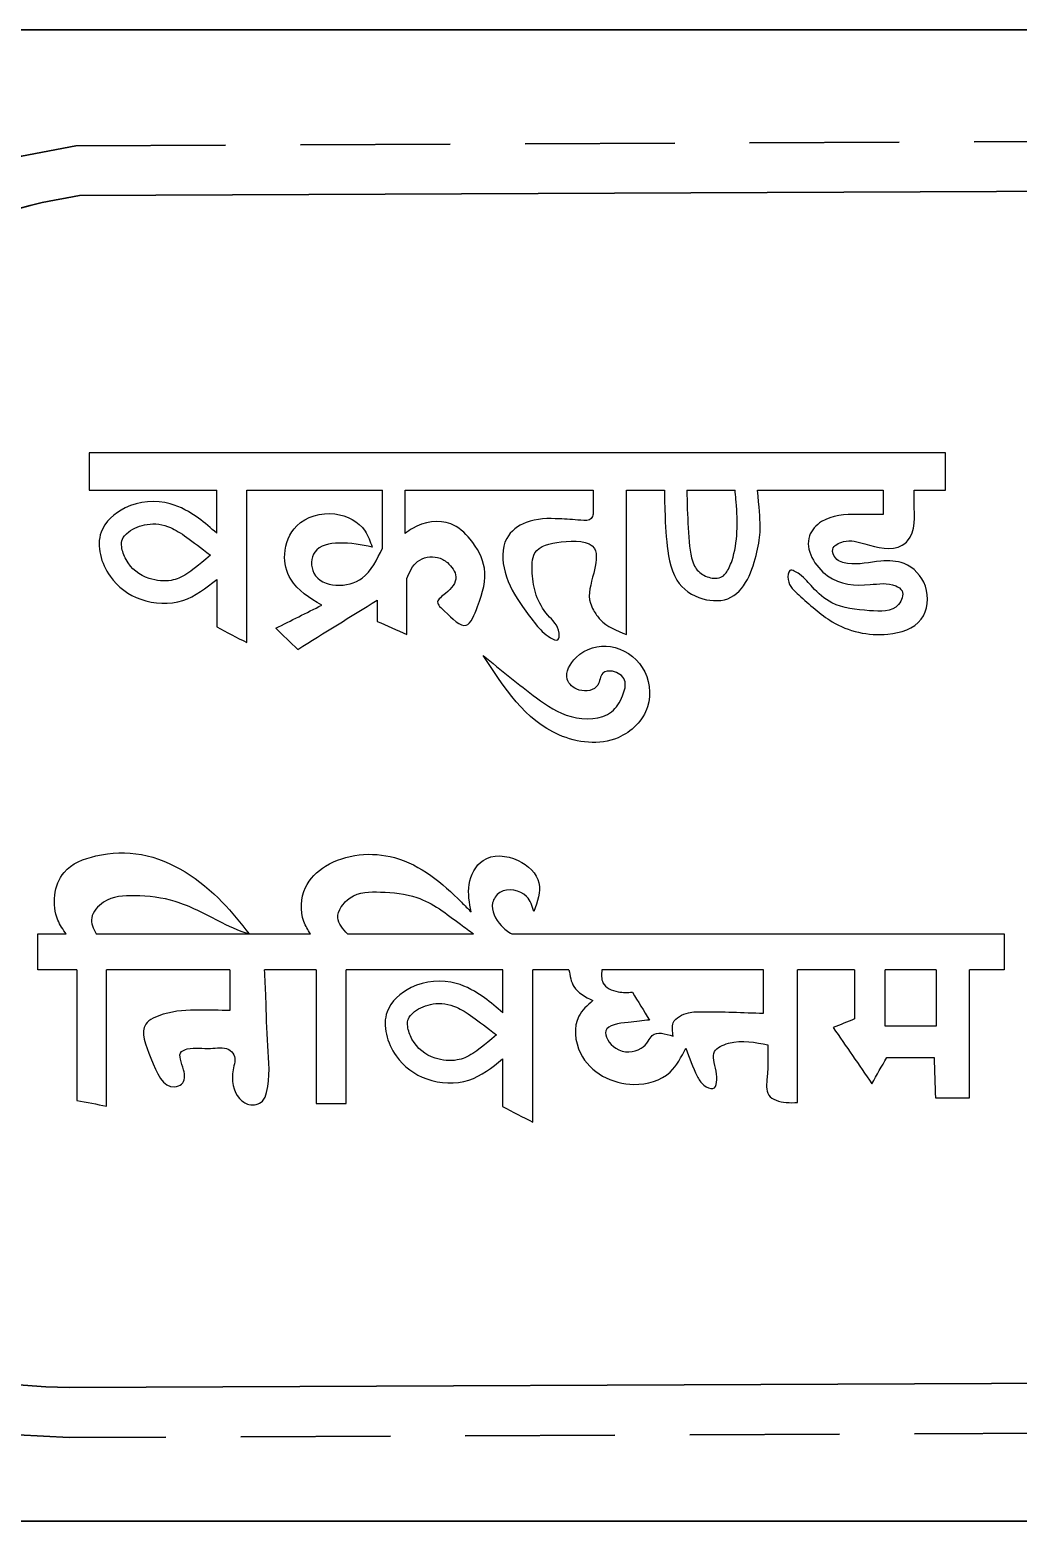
# Model space of a CAD drawing. Header units: millimetres. Extents: x 56222 to 3066687, y -650199 to -121287.
# Drawn here: x 137965.63 to 137975.53, y -183356.59 to -183341.65 of the extents above; entities that cross this region are included whole.
import ezdxf

# ---------------------------------------------------------------- set-up
doc = ezdxf.new("R2010")
doc.units = ezdxf.units.MM
doc.header["$MEASUREMENT"] = 0
doc.linetypes.add('00 . GROUND FLOOR$0$DASHED', pattern=[0.75, 0.5, -0.25])
doc.layers.add('Dimensions', color=154, linetype='Continuous', lineweight=0)
doc.layers.add('FURNITURE', color=32, linetype='Continuous', lineweight=9)

# ---------------------------------------------------------------- blocks, each defined once
blk = doc.blocks.new('ss sdfsd f')
at = {"layer": 'FURNITURE', "lineweight": -3, "elevation": 9.052904171116827e-08}
for points in [[(39237.86370153067, -28072.97205521094), (39237.51125886268, -28072.97205521094), (39237.51125886268, -28072.65074067674), (39237.76732602855, -28072.65074067674)], [(39238.03810136059, -28072.65074067674), (39239.9629436861, -28072.65074067674)], [(39240.29517189095, -28072.65074067674), (39241.43041698271, -28072.65074067674)], [(39241.7731026638, -28072.65074067674), (39246.19906664082, -28072.65074067674), (39246.19906664082, -28072.97205521094), (39245.8889990926, -28072.97205521094)], [(39239.23776603923, -28072.97205521094), (39238.13095282191, -28072.97205521094)], [(39240.01590609851, -28072.97205521094), (39239.55001332416, -28072.97205521094)], [(39241.69240907676, -28072.97205521094), (39240.28300169425, -28072.97205521094)], [(39242.28721770846, -28072.97205521094), (39241.96173630773, -28072.97205521094)], [(39244.03560009992, -28072.97205521094), (39242.5822346936, -28072.97205521094)], [(39244.85281972465, -28072.97205521094), (39244.34195690587, -28072.97205521094)], [(39245.58897390284, -28072.97205521094), (39245.12821907934, -28072.97205521094)]]:
    blk.add_lwpolyline(points, dxfattribs=at)
at = {"layer": 'FURNITURE', "lineweight": -3}
for points, knots in [([(39237.97408962591, -28068.32691499199, 9.052904171116827e-08), (39237.97408962591, -28068.36179670151, 9.052904171116827e-08), (39237.97408962595, -28068.42865542697, 9.052904171116827e-08), (39237.97408962591, -28068.49551415245, 9.052904171116827e-08), (39237.97408962591, -28068.66120861934, 9.052904171116827e-08)], [0, 0, 0, 0, 0.06177468129965291, 0.3552156574145329, 0.3552156574145329, 0.3552156574145329, 0.3552156574145329]), ([(39240.5169860513, -28069.17288318639, 9.052904171116827e-08), (39240.42192628522, -28069.1531294566, 9.052904171116827e-08), (39240.25357062132, -28069.1181445999, 9.052904171116827e-08), (39239.97147693374, -28069.16941296466, 9.052904171116827e-08), (39239.95984146588, -28069.44720255832, 9.052904171116827e-08), (39240.20078190692, -28069.54515195841, 9.052904171116827e-08), (39240.47690713454, -28069.46641152706, 9.052904171116827e-08), (39240.56160439238, -28069.28519460941, 9.052904171116827e-08), (39240.60988435429, -28069.18189556403, 9.052904171116827e-08), (39240.60988435432, -28069.00833324913, 9.052904171116827e-08), (39240.60988435434, -28068.83477093425, 9.052904171116827e-08), (39240.60988435436, -28068.66120861934, 9.052904171116827e-08)], [0, 0, 0, 0, 0.1490566182649956, 0.2639868260330635, 0.358158776374475, 0.4704290781024332, 0.5921759831794219, 0.7535810461195442, 0.7535810461195442, 0.7535810461195442, 1.012313999435692, 1.012313999435692, 1.012313999435692, 1.012313999435692]), ([(39243.14476246246, -28068.66120861934, 9.052904171116827e-08), (39243.1515773489, -28068.93631428646, 9.052904171116827e-08), (39243.15414172698, -28069.040461113, 9.052904171116827e-08), (39243.2057118911, -28069.48043507945, 9.052904171116827e-08), (39243.46765648627, -28069.66287714397, 9.052904171116827e-08), (39243.85375035959, -28069.66161173008, 9.052904171116827e-08), (39244.02203615155, -28069.10274011846, 9.052904171116827e-08), (39244.01010457935, -28068.96964018709, 9.052904171116827e-08), (39243.98250794127, -28068.66120861934, 9.052904171116827e-08)], [0, 0, 0, 0, 0.4934717493044573, 0.8723009198215728, 1.177427284407104, 1.447150300336976, 1.973010903086987, 2.536615372032983, 2.536615372032983, 2.536615372032983, 2.536615372032983]), ([(39243.34606916279, -28068.66120861934, 9.052904171116827e-08), (39243.34891037318, -28068.77582671077, 9.052904171116827e-08), (39243.35178577861, -28068.88805151518, 9.052904171116827e-08), (39243.36531977655, -28069.11155531844, 9.052904171116827e-08), (39243.37466949437, -28069.22742905868, 9.052904171116827e-08), (39243.41277610607, -28069.34583744255, 9.052904171116827e-08), (39243.43083831702, -28069.37332610253, 9.052904171116827e-08), (39243.49343480052, -28069.42711365189, 9.052904171116827e-08), (39243.53344464373, -28069.44567897756, 9.052904171116827e-08), (39243.60622755076, -28069.45521461481, 9.052904171116827e-08), (39243.63669986274, -28069.45069818792, 9.052904171116827e-08), (39243.66862257595, -28069.43811595784, 9.052904171116827e-08), (39243.68070065088, -28069.42924688038, 9.052904171116827e-08), (39243.71761729608, -28069.37957633347, 9.052904171116827e-08), (39243.73733858749, -28069.34038325628, 9.052904171116827e-08), (39243.77866299438, -28069.21544944136, 9.052904171116827e-08), (39243.79295078067, -28069.12194215675, 9.052904171116827e-08), (39243.80174738523, -28068.94766607866, 9.052904171116827e-08), (39243.79723575003, -28068.86007201831, 9.052904171116827e-08), (39243.78737965469, -28068.7385815331, 9.052904171116827e-08), (39243.78474772361, -28068.70914035302, 9.052904171116827e-08), (39243.78206375374, -28068.67914318335, 9.052904171116827e-08), (39243.78153081447, -28068.67318683108, 9.052904171116827e-08), (39243.78099582342, -28068.66720855746, 9.052904171116827e-08), (39243.78045880465, -28068.66120861934, 9.052904171116827e-08)], [0.002509045814097262, 0.002509045814097262, 0.002509045814097262, 0.002509045814097262, 0.1756756986602659, 0.1756756986602659, 0.3467472300506088, 0.3467472300506088, 0.4630057402884124, 0.4630057402884124, 0.579264250526216, 0.579264250526216, 0.667410908211723, 0.667410908211723, 0.7564508591689832, 0.7564508591689832, 0.8454908101262435, 0.8454908101262435, 0.9927858966803426, 0.9927858966803426, 1.140080983234442, 1.140080983234442, 1.186221180343918, 1.186221180343918, 1.186221180343918, 1.195382953652062, 1.195382953652062, 1.195382953652062, 1.195382953652062]), ([(39239.0657484832, -28069.24602942039, 9.052904171116827e-08), (39238.88701483989, -28069.11205800677, 9.052904171116827e-08), (39238.79464645979, -28069.03732528172, 9.052904171116827e-08), (39238.63509352462, -28068.96761798755, 9.052904171116827e-08), (39238.56583535743, -28068.95842743152, 9.052904171116827e-08), (39238.43391904784, -28068.97768690102, 9.052904171116827e-08), (39238.37344769775, -28069.00295616801, 9.052904171116827e-08), (39238.29963044576, -28069.06019766343, 9.052904171116827e-08), (39238.28078317644, -28069.08512930816, 9.052904171116827e-08), (39238.2655439136, -28069.11929491449, 9.052904171116827e-08), (39238.26233324315, -28069.13983894348, 9.052904171116827e-08), (39238.27111369237, -28069.20658917062, 9.052904171116827e-08), (39238.2848282984, -28069.24777660885, 9.052904171116827e-08), (39238.35201547968, -28069.36993590832, 9.052904171116827e-08), (39238.42239148918, -28069.42559768611, 9.052904171116827e-08), (39238.57750239596, -28069.47691757703, 9.052904171116827e-08), (39238.65100654098, -28069.48277104118, 9.052904171116827e-08), (39238.7608662874, -28069.46369381844, 9.052904171116827e-08), (39238.80119206639, -28069.44596842688, 9.052904171116827e-08), (39238.8957620514, -28069.38500358785, 9.052904171116827e-08), (39238.94262851994, -28069.34791837659, 9.052904171116827e-08), (39239.0657484832, -28069.24602942039, 9.052904171116827e-08)], [0, 0, 0, 0, 0.2034914620642798, 0.2034914620642798, 0.3650700277774239, 0.3650700277774239, 0.5007521093162273, 0.5007521093162273, 0.5916403948474994, 0.5916403948474994, 0.6825286803787716, 0.6825286803787716, 0.7734169659100437, 0.7734169659100437, 0.9806297135864727, 0.9806297135864727, 1.12650635534335, 1.12650635534335, 1.244017899612648, 1.244017899612648, 1.34053017719974, 1.34053017719974, 1.34053017719974, 1.34053017719974]), ([(39237.76732602862, -28072.65074067674, 9.052904171116827e-08), (39237.73958409472, -28072.61093658817, 9.052904171116827e-08), (39237.62954713303, -28072.45305570688, 9.052904171116827e-08), (39237.67198843142, -28072.07140542532, 9.052904171116827e-08), (39238.06385094803, -28071.92107893878, 9.052904171116827e-08), (39238.59489528127, -28071.90243153878, 9.052904171116827e-08), (39239.08528378081, -28072.23644670051, 9.052904171116827e-08), (39239.33553299293, -28072.55323320346, 9.052904171116827e-08), (39239.41256016466, -28072.65074067674, 9.052904171116827e-08), (39239.31482457801, -28072.62300229261, 9.052904171116827e-08), (39239.09886515428, -28072.51929820981, 9.052904171116827e-08), (39238.7737202195, -28072.33941047406, 9.052904171116827e-08), (39238.41204109345, -28072.29803530641, 9.052904171116827e-08), (39238.12551849218, -28072.31333840068, 9.052904171116827e-08), (39237.96531865931, -28072.49909877413, 9.052904171116827e-08), (39238.00793885386, -28072.60191145972, 9.052904171116827e-08), (39238.03810136059, -28072.65074067674, 9.052904171116827e-08)], [0, 0, 0, 0, 0.0722856275738118, 0.2867172442055049, 0.4467349910059782, 0.6504430070247417, 1.069351329323614, 1.255628567528565, 1.255628567528565, 1.255628567528565, 1.406568181879893, 1.617115356332952, 1.800178784118035, 1.941380942079249, 2.029127293921059, 2.107952978116391, 2.107952978116391, 2.107952978116391, 2.107952978116391]), ([(39240.29517189095, -28072.65074067674, 9.052904171116827e-08), (39240.25422301871, -28072.60408566679, 9.052904171116827e-08), (39240.16214947824, -28072.49918187544, 9.052904171116827e-08), (39240.32834719005, -28072.27173531683, 9.052904171116827e-08), (39240.61205650481, -28072.26889588995, 9.052904171116827e-08), (39240.9720383508, -28072.30069533316, 9.052904171116827e-08), (39241.22653259049, -28072.50090293605, 9.052904171116827e-08), (39241.39064717062, -28072.62178276751, 9.052904171116827e-08), (39241.43041698271, -28072.65074067674, 9.052904171116827e-08)], [0, 0, 0, 0, 0.08375551248458236, 0.1883242724296143, 0.3266806328625275, 0.4906634006698455, 0.7190220544521517, 0.7921297469794256, 0.7921297469794256, 0.7921297469794256, 0.7921297469794256]), ([(39241.97209005715, -28072.44880841254, 9.052904171116827e-08), (39241.95719382988, -28072.39950088306, 9.052904171116827e-08), (39241.9180329102, -28072.26987556474, 9.052904171116827e-08), (39241.68396765018, -28072.22250761582, 9.052904171116827e-08), (39241.56350133767, -28072.40221648167, 9.052904171116827e-08), (39241.64858433598, -28072.56105529683, 9.052904171116827e-08), (39241.73894166174, -28072.63030108238, 9.052904171116827e-08), (39241.7731026638, -28072.65074067674, 9.052904171116827e-08)], [0, 0, 0, 0, 0.07427590873189246, 0.1952650724137092, 0.252025752600636, 0.3603544572177994, 0.4196470974431714, 0.4196470974431714, 0.4196470974431714, 0.4196470974431714]), ([(39241.63651439948, -28073.55687601199, 9.052904171116827e-08), (39241.45778075617, -28073.42290459837, 9.052904171116827e-08), (39241.36541237607, -28073.34817187332, 9.052904171116827e-08), (39241.2058594409, -28073.27846457918, 9.052904171116827e-08), (39241.13660127372, -28073.26927402313, 9.052904171116827e-08), (39241.00468496412, -28073.28853349262, 9.052904171116827e-08), (39240.94421361404, -28073.31380275961, 9.052904171116827e-08), (39240.87039636204, -28073.37104425506, 9.052904171116827e-08), (39240.85154909272, -28073.39597589976, 9.052904171116827e-08), (39240.83630982988, -28073.43014150609, 9.052904171116827e-08), (39240.83309915944, -28073.45068553508, 9.052904171116827e-08), (39240.84187960866, -28073.51743576222, 9.052904171116827e-08), (39240.85559421468, -28073.55862320045, 9.052904171116827e-08), (39240.92278139596, -28073.68078249995, 9.052904171116827e-08), (39240.99315740546, -28073.73644427771, 9.052904171116827e-08), (39241.14826831224, -28073.78776416866, 9.052904171116827e-08), (39241.22177245726, -28073.79361763278, 9.052904171116827e-08), (39241.33163220369, -28073.77454041004, 9.052904171116827e-08), (39241.37195798267, -28073.75681501851, 9.052904171116827e-08), (39241.46652796768, -28073.69585017945, 9.052904171116827e-08), (39241.51339443622, -28073.65876496819, 9.052904171116827e-08), (39241.63651439948, -28073.55687601199, 9.052904171116827e-08)], [0, 0, 0, 0, 0.2034914620642798, 0.2034914620642798, 0.3650700277774239, 0.3650700277774239, 0.5007521093162273, 0.5007521093162273, 0.5916403948474994, 0.5916403948474994, 0.6825286803787716, 0.6825286803787716, 0.7734169659100437, 0.7734169659100437, 0.9806297135864727, 0.9806297135864727, 1.12650635534335, 1.12650635534335, 1.244017899612648, 1.244017899612648, 1.34053017719974, 1.34053017719974, 1.34053017719974, 1.34053017719974])]:
    blk.add_open_spline(points, degree=3, knots=knots, dxfattribs=at)
for points in [[(39245.67170010116, -28068.32691499199, 9.052904171116827e-08), (39243.10582994275, -28068.32691499199, 9.052904171116827e-08), (39240.53995978434, -28068.32691499199, 9.052904171116827e-08), (39237.97408962591, -28068.32691499199, 9.052904171116827e-08)], [(39237.97408962591, -28068.66120861934, 9.052904171116827e-08), (39238.35660747078, -28068.66120861934, 9.052904171116827e-08), (39238.73912531562, -28068.66120861934, 9.052904171116827e-08), (39239.12164316048, -28068.66120861934, 9.052904171116827e-08)], [(39239.39097039145, -28068.66120861934, 9.052904171116827e-08), (39239.79727504575, -28068.66120861934, 9.052904171116827e-08), (39240.20357970006, -28068.66120861934, 9.052904171116827e-08), (39240.60988435436, -28068.66120861934, 9.052904171116827e-08)], [(39240.81405302694, -28068.66120861934, 9.052904171116827e-08), (39241.37777446114, -28068.66120861934, 9.052904171116827e-08), (39241.94149589535, -28068.66120861934, 9.052904171116827e-08), (39242.50521732956, -28068.66120861934, 9.052904171116827e-08)], [(39240.81405302694, -28069.05117377664, 9.052904171116827e-08), (39240.81405302694, -28068.88998981842, 9.052904171116827e-08), (39240.81405302694, -28068.72880586018, 9.052904171116827e-08), (39240.81405302694, -28068.66120861934, 9.052904171116827e-08)], [(39242.80298493485, -28068.66120861934, 9.052904171116827e-08), (39242.91691077739, -28068.66120861934, 9.052904171116827e-08), (39243.03083661992, -28068.66120861934, 9.052904171116827e-08), (39243.14476246246, -28068.66120861934, 9.052904171116827e-08)], [(39243.34606916281, -28068.66120861934, 9.052904171116827e-08), (39243.49086571008, -28068.66120861934, 9.052904171116827e-08), (39243.63566225736, -28068.66120861934, 9.052904171116827e-08), (39243.78045880465, -28068.66120861934, 9.052904171116827e-08)], [(39243.98250794128, -28068.66120861934, 9.052904171116827e-08), (39244.35859902272, -28068.66120861934, 9.052904171116827e-08), (39244.73469010415, -28068.66120861934, 9.052904171116827e-08), (39245.11078118559, -28068.66120861934, 9.052904171116827e-08)], [(39245.38981343481, -28068.66120861934, 9.052904171116827e-08), (39245.48377565693, -28068.66120861934, 9.052904171116827e-08), (39245.57773787904, -28068.66120861934, 9.052904171116827e-08), (39245.67170010116, -28068.66120861934, 9.052904171116827e-08)], [(39241.69240907676, -28073.35942878077, 9.052904171116827e-08), (39241.69240907676, -28073.2303042575, 9.052904171116827e-08), (39241.69240907676, -28073.10117973422, 9.052904171116827e-08), (39241.69240907676, -28072.97205521094, 9.052904171116827e-08)], [(39241.96173630773, -28074.34259244226, 9.052904171116827e-08), (39241.9617387442, -28073.88574669804, 9.052904171116827e-08), (39241.96174118067, -28073.42890095382, 9.052904171116827e-08), (39241.96173630773, -28072.97205521094, 9.052904171116827e-08)]]:
    blk.add_open_spline(points, degree=3, dxfattribs=at)
for points in [[(39245.67170010116, -28068.66120861934, 9.052904171116827e-08), (39245.67170010116, -28068.32691499199, 9.052904171116827e-08)], [(39239.12164316048, -28069.04858218917, 9.052904171116827e-08), (39239.12164316048, -28068.66120861934, 9.052904171116827e-08)], [(39239.39097039145, -28070.03174585066, 9.052904171116827e-08), (39239.39097039145, -28068.66120861934, 9.052904171116827e-08), (39239.39097038865, -28068.66094611883, 9.052904171116827e-08)], [(39242.50521732956, -28068.66120861934, 9.052904171116827e-08), (39242.50521732956, -28068.87603535344, 9.052904171116827e-08)], [(39242.80298493485, -28069.95942469349, 9.052904171116827e-08), (39242.80298493485, -28068.66120861934, 9.052904171116827e-08)], [(39245.11078118559, -28068.87971646545, 9.052904171116827e-08), (39244.88006643363, -28068.87971646545, 9.052904171116827e-08), (39244.55855526766, -28068.94394552298, 9.052904171116827e-08), (39244.44886780206, -28069.07239306014, 9.052904171116827e-08), (39244.61151768007, -28069.43130147946, 9.052904171116827e-08), (39244.99351653998, -28069.51064636757, 9.052904171116827e-08), (39245.22423129194, -28069.52197530706, 9.052904171116827e-08), (39245.28098229437, -28069.56731222086, 9.052904171116827e-08), (39245.25072547278, -28069.68820713168, 9.052904171116827e-08), (39244.98972794997, -28069.74487298497, 9.052904171116827e-08), (39244.64932573243, -28069.67309130113, 9.052904171116827e-08), (39244.47684108996, -28069.53438319316, 9.052904171116827e-08), (39244.35939479962, -28069.41706361525, 9.052904171116827e-08), (39244.27396987966, -28069.38506544349, 9.052904171116827e-08), (39244.25795919447, -28069.46505558398, 9.052904171116827e-08), (39244.35404925481, -28069.60371080238, 9.052904171116827e-08), (39244.6530364747, -28069.84369180176, 9.052904171116827e-08), (39245.1548949049, -28069.95569069194, 9.052904171116827e-08), (39245.45388212479, -28069.82236673918, 9.052904171116827e-08), (39245.49124903997, -28069.52372066189, 9.052904171116827e-08), (39245.29904297004, -28069.32106909991, 9.052904171116827e-08), (39245.09082621492, -28069.29973345943, 9.052904171116827e-08), (39244.79183899504, -28069.32106909991, 9.052904171116827e-08), (39244.68505784507, -28069.27307713121, 9.052904171116827e-08), (39244.65838201952, -28069.19307641282, 9.052904171116827e-08), (39244.75447207986, -28069.1237488036, 9.052904171116827e-08), (39244.94667814978, -28069.14508444408, 9.052904171116827e-08), (39245.28303228486, -28069.15574697539, 9.052904171116827e-08), (39245.33075294944, -28069.11725396807, 9.052904171116827e-08), (39245.38981343481, -28068.77541619282, 9.052904171116827e-08), (39245.38981343481, -28068.66120861934, 9.052904171116827e-08)], [(39245.11078118559, -28068.66120861934, 9.052904171116827e-08), (39245.11078118559, -28068.87971646545, 9.052904171116827e-08)], [(39239.12164316048, -28069.04858218917, 9.052904171116827e-08), (39238.95561988042, -28068.91344941414, 9.052904171116827e-08), (39238.70349699997, -28068.78446240367, 9.052904171116827e-08), (39238.29765078238, -28068.82131583523, 9.052904171116827e-08), (39238.0814159804, -28069.04001556349, 9.052904171116827e-08), (39238.16235141035, -28069.43554322058, 9.052904171116827e-08), (39238.438062156, -28069.64261634809, 9.052904171116827e-08), (39238.81592698795, -28069.65338016312, 9.052904171116827e-08), (39239.12035001245, -28069.46336240782, 9.052904171116827e-08)], [(39240.06578055056, -28069.69569629058, 9.052904171116827e-08), (39239.78602172244, -28069.46133216034, 9.052904171116827e-08), (39239.73186564467, -28069.23598040776, 9.052904171116827e-08), (39239.84017780019, -28068.98358094435, 9.052904171116827e-08), (39240.18309709467, -28068.87541125686, 9.052904171116827e-08), (39240.45382558495, -28069.02865341043, 9.052904171116827e-08), (39240.5169860513, -28069.17288318639, 9.052904171116827e-08)], [(39240.82946687944, -28069.4561172517, 9.052904171116827e-08), (39240.9269581991, -28069.30233562479, 9.052904171116827e-08), (39241.10655293516, -28069.26645536078, 9.052904171116827e-08), (39241.1937943024, -28069.3125961956, 9.052904171116827e-08), (39241.27078571721, -28069.44073697341, 9.052904171116827e-08), (39241.17840639914, -28069.5893883149, 9.052904171116827e-08), (39241.10655293516, -28069.66626855045, 9.052904171116827e-08), (39241.16813049746, -28069.74828964927, 9.052904171116827e-08), (39241.36313908603, -28069.8764304271, 9.052904171116827e-08), (39241.46576835652, -28069.70727909986, 9.052904171116827e-08), (39241.52734591882, -28069.36384615998, 9.052904171116827e-08), (39241.39905284339, -28069.10243431892, 9.052904171116827e-08), (39241.22459605816, -28068.96403297031, 9.052904171116827e-08), (39240.88076854008, -28069.00504351974, 9.052904171116827e-08), (39240.81405302694, -28069.05117377664, 9.052904171116827e-08)], [(39242.50521732956, -28068.87603535344, 9.052904171116827e-08), (39242.48780538506, -28068.91581886552, 9.052904171116827e-08), (39242.39480328506, -28068.9318761299, 9.052904171116827e-08), (39242.20010608745, -28068.91927784145, 9.052904171116827e-08), (39241.90143025852, -28068.95196357726, 9.052904171116827e-08), (39241.72744055974, -28069.09511440657, 9.052904171116827e-08), (39241.71285708312, -28069.39833014016, 9.052904171116827e-08), (39241.8693829389, -28069.70723678822, 9.052904171116827e-08), (39241.99269375898, -28069.87145881032, 9.052904171116827e-08), (39242.1218691088, -28069.98875723244, 9.052904171116827e-08), (39242.18645678372, -28070.00634829347, 9.052904171116827e-08), (39242.19821179244, -28069.94769379347, 9.052904171116827e-08), (39242.09625720236, -28069.78379968652, 9.052904171116827e-08), (39241.99355008412, -28069.60472628156, 9.052904171116827e-08), (39241.95745468204, -28069.40812528297, 9.052904171116827e-08), (39241.98093875026, -28069.22631219983, 9.052904171116827e-08), (39242.21580538167, -28069.12660483878, 9.052904171116827e-08), (39242.51525968801, -28069.18524876086, 9.052904171116827e-08), (39242.50939515826, -28069.40812528297, 9.052904171116827e-08), (39242.4800465603, -28069.67791482717, 9.052904171116827e-08), (39242.50786415271, -28069.74027159499, 9.052904171116827e-08), (39242.56811830343, -28069.82453521034, 9.052904171116827e-08), (39242.80298493485, -28069.95942469349, 9.052904171116827e-08)], [(39239.12035001245, -28069.46336240782, 9.052904171116827e-08), (39239.12035001245, -28069.89043557733, 9.052904171116827e-08)], [(39240.82946687944, -28069.95844094804, 9.052904171116827e-08), (39240.82946687944, -28069.4561172517, 9.052904171116827e-08)], [(39239.65064450266, -28069.90302328788, 9.052904171116827e-08), (39240.06578055056, -28069.69569629058, 9.052904171116827e-08)], [(39239.84918218878, -28070.09231495202, 9.052904171116827e-08), (39240.56211179122, -28069.65062382447, 9.052904171116827e-08)], [(39240.56211179122, -28069.65062382447, 9.052904171116827e-08), (39240.56211179122, -28069.84055016308, 9.052904171116827e-08)], [(39239.12035001245, -28069.89043557733, 9.052904171116827e-08), (39239.39097039145, -28070.03174585066, 9.052904171116827e-08)], [(39239.65064450266, -28069.90302328788, 9.052904171116827e-08), (39239.84918218878, -28070.09231495202, 9.052904171116827e-08)], [(39240.56211179122, -28069.84055016308, 9.052904171116827e-08), (39240.82946687944, -28069.95844094804, 9.052904171116827e-08)], [(39241.5171478649, -28070.14778550171, 9.052904171116827e-08), (39242.19727761958, -28070.86141348876, 9.052904171116827e-08), (39242.72827705374, -28070.88667353314, 9.052904171116827e-08), (39242.99378974547, -28070.60884477884, 9.052904171116827e-08), (39242.94552414669, -28070.2541252111, 9.052904171116827e-08), (39242.66163938836, -28070.06802807518, 9.052904171116827e-08), (39242.35113070295, -28070.16551407556, 9.052904171116827e-08), (39242.27125892176, -28070.36047549839, 9.052904171116827e-08), (39242.37772868077, -28070.45795092084, 9.052904171116827e-08), (39242.54629498701, -28070.41364006412, 9.052904171116827e-08), (39242.59066819878, -28070.30730035473, 9.052904171116827e-08), (39242.67938867306, -28070.28957178089, 9.052904171116827e-08), (39242.78635146774, -28070.36905418178, 9.052904171116827e-08), (39242.76810914736, -28070.5111260645, 9.052904171116827e-08), (39242.67051403071, -28070.65291234367, 9.052904171116827e-08), (39242.30675749118, -28070.69722320039, 9.052904171116827e-08), (39241.99624880578, -28070.52884406044, 9.052904171116827e-08), (39241.5171478649, -28070.14778550171, 9.052904171116827e-08)], [(39239.9629436861, -28072.65074067674, 9.052904171116827e-08), (39239.90458383038, -28072.5385196505, 9.052904171116827e-08), (39239.91753250446, -28072.23409803542, 9.052904171116827e-08), (39240.09974811443, -28072.04070214297, 9.052904171116827e-08), (39240.71954587065, -28071.96465756218, 9.052904171116827e-08), (39241.32029687981, -28072.36478808908, 9.052904171116827e-08), (39241.40720090684, -28072.45293379666, 9.052904171116827e-08)], [(39241.40720090684, -28072.45293379666, 9.052904171116827e-08), (39241.39064528749, -28072.20465971739, 9.052904171116827e-08), (39241.51491622968, -28071.98948391232, 9.052904171116827e-08), (39241.82975843927, -28071.98948391232, 9.052904171116827e-08), (39242.01698225385, -28072.19207200683, 9.052904171116827e-08), (39241.97209005715, -28072.44880841254, 9.052904171116827e-08)], [(39237.86370153067, -28072.97205521094, 9.052904171116827e-08), (39237.86370153067, -28074.14727137057, 9.052904171116827e-08)], [(39238.13095282191, -28074.19737892087, 9.052904171116827e-08), (39238.13095282191, -28072.97205521094, 9.052904171116827e-08)], [(39239.23776603923, -28073.33893937292, 9.052904171116827e-08), (39238.96433882729, -28073.33471878763, 9.052904171116827e-08), (39238.63924666527, -28073.37264058791, 9.052904171116827e-08), (39238.48279865722, -28073.46071225011, 9.052904171116827e-08), (39238.5294035042, -28073.76794758875, 9.052904171116827e-08), (39238.74377023077, -28074.0239752746, 9.052904171116827e-08), (39238.8043617217, -28074.00070387694, 9.052904171116827e-08), (39238.8229932808, -28073.87036289424, 9.052904171116827e-08), (39238.8043617217, -28073.70743137693, 9.052904171116827e-08), (39238.85563743308, -28073.68415997926, 9.052904171116827e-08), (39239.06533329524, -28073.67950569974, 9.052904171116827e-08), (39239.2284502597, -28073.68881425879, 9.052904171116827e-08), (39239.27505510666, -28073.73535705411, 9.052904171116827e-08), (39239.26802286083, -28073.87263714447, 9.052904171116827e-08), (39239.32531879743, -28074.12869656406, 9.052904171116827e-08), (39239.41019878322, -28074.18224193449, 9.052904171116827e-08), (39239.53190075, -28074.15267668155, 9.052904171116827e-08), (39239.56864488326, -28074.07518292735, 9.052904171116827e-08), (39239.57907648041, -28073.6559804323, 9.052904171116827e-08), (39239.56262465803, -28073.21736747598, 9.052904171116827e-08), (39239.55001332416, -28072.97205521094, 9.052904171116827e-08)], [(39239.23776603923, -28072.97205521094, 9.052904171116827e-08), (39239.23776603923, -28073.33893937292, 9.052904171116827e-08)], [(39240.01590609851, -28072.97205521094, 9.052904171116827e-08), (39240.01590609851, -28074.17421330231, 9.052904171116827e-08)], [(39240.28300169425, -28074.17421330231, 9.052904171116827e-08), (39240.28300169425, -28072.97205521094, 9.052904171116827e-08)], [(39242.28721770846, -28072.97205521094, 9.052904171116827e-08), (39242.33156497098, -28073.12399628184, 9.052904171116827e-08), (39242.50155848578, -28073.24906946635, 9.052904171116827e-08)], [(39242.5822346936, -28072.97205521094, 9.052904171116827e-08), (39242.59295173248, -28073.08848624459, 9.052904171116827e-08), (39242.72864034319, -28073.17052849923, 9.052904171116827e-08), (39242.85719291111, -28073.17409325424, 9.052904171116827e-08)], [(39244.03560009994, -28073.36314162649, 9.052904171116827e-08), (39244.03560009992, -28072.97205521094, 9.052904171116827e-08)], [(39244.34195690587, -28074.16497878858, 9.052904171116827e-08), (39244.34195690587, -28072.97205521094, 9.052904171116827e-08)], [(39244.85281972465, -28072.97205521094, 9.052904171116827e-08), (39244.85281972465, -28073.41413772108, 9.052904171116827e-08)], [(39245.12821907934, -28073.47779557157, 9.052904171116827e-08), (39245.12821907934, -28072.97205521094, 9.052904171116827e-08)], [(39245.58897390284, -28072.97205521094, 9.052904171116827e-08), (39245.58897390284, -28073.47779557157, 9.052904171116827e-08)], [(39245.8889990926, -28074.12465580319, 9.052904171116827e-08), (39245.8889990926, -28072.97205521094, 9.052904171116827e-08)], [(39241.69240907676, -28073.35942878077, 9.052904171116827e-08), (39241.5263857967, -28073.22429600574, 9.052904171116827e-08), (39241.27426291625, -28073.09530899527, 9.052904171116827e-08), (39240.86841669867, -28073.13216242683, 9.052904171116827e-08), (39240.65218189668, -28073.35086215509, 9.052904171116827e-08), (39240.73311732664, -28073.74638981218, 9.052904171116827e-08), (39241.00882807228, -28073.95346293969, 9.052904171116827e-08), (39241.38669290424, -28073.96422675472, 9.052904171116827e-08), (39241.69111592873, -28073.77420899942, 9.052904171116827e-08)], [(39242.50155848578, -28073.24906946635, 9.052904171116827e-08), (39242.3759122335, -28073.3897767989, 9.052904171116827e-08), (39242.39067735485, -28073.7220077342, 9.052904171116827e-08), (39242.87112765655, -28074.00255501085, 9.052904171116827e-08), (39243.19632361556, -28073.89181489173, 9.052904171116827e-08), (39243.33676093842, -28073.67770745538, 9.052904171116827e-08)], [(39242.85719291109, -28073.17409325424, 9.052904171116827e-08), (39243.01073460352, -28073.42377419528, 9.052904171116827e-08)], [(39243.22499753311, -28073.57002435166, 9.052904171116827e-08), (39243.22499753311, -28073.44874863614, 9.052904171116827e-08), (39243.36068614384, -28073.35957687148, 9.052904171116827e-08), (39243.48568366494, -28073.34887202857, 9.052904171116827e-08), (39244.03560009994, -28073.36314162649, 9.052904171116827e-08)], [(39243.01073460352, -28073.42377419528, 9.052904171116827e-08), (39242.81790575168, -28073.44518388114, 9.052904171116827e-08), (39242.617940857, -28073.52008604787, 9.052904171116827e-08), (39242.70720626547, -28073.67703046926, 9.052904171116827e-08), (39242.93576722995, -28073.67703046926, 9.052904171116827e-08), (39243.0000435139, -28073.61282256753, 9.052904171116827e-08), (39243.03574967729, -28073.56288426375, 9.052904171116827e-08), (39243.22499753311, -28073.57002435166, 9.052904171116827e-08)], [(39244.85281972465, -28073.41413772108, 9.052904171116827e-08), (39244.66240415275, -28073.49245655211, 9.052904171116827e-08)], [(39244.66240415275, -28073.49245655211, 9.052904171116827e-08), (39245.0096569714, -28073.99597555205, 9.052904171116827e-08)], [(39245.58897390284, -28073.47779557157, 9.052904171116827e-08), (39245.12821907934, -28073.47779557157, 9.052904171116827e-08)], [(39243.33676093842, -28073.67770745538, 9.052904171116827e-08), (39243.44024653405, -28073.92873179073, 9.052904171116827e-08), (39243.49935891792, -28074.00993839067, 9.052904171116827e-08), (39243.58065790767, -28074.03947190987, 9.052904171116827e-08), (39243.61024004887, -28073.88443151193, 9.052904171116827e-08), (39243.59544897827, -28073.70724097458, 9.052904171116827e-08), (39243.72109523055, -28073.63341775446, 9.052904171116827e-08), (39244.07587333074, -28073.64817393617, 9.052904171116827e-08)], [(39244.07587333074, -28073.64817393617, 9.052904171116827e-08), (39244.06847779544, -28073.93610459265, 9.052904171116827e-08), (39244.08326886603, -28074.09852837038, 9.052904171116827e-08), (39244.23849725949, -28074.16497878858, 9.052904171116827e-08), (39244.34195690587, -28074.16497878858, 9.052904171116827e-08)], [(39241.69111592873, -28073.77420899942, 9.052904171116827e-08), (39241.69111592873, -28074.20128216893, 9.052904171116827e-08)], [(39245.0096569714, -28073.99597555205, 9.052904171116827e-08), (39245.14407406904, -28073.76099790315, 9.052904171116827e-08)], [(39245.14407406904, -28073.76099790315, 9.052904171116827e-08), (39245.56974551108, -28073.76099790315, 9.052904171116827e-08)], [(39245.56974551108, -28073.76099790315, 9.052904171116827e-08), (39245.58095558563, -28074.12465580319, 9.052904171116827e-08)], [(39237.86370153067, -28074.14727137057, 9.052904171116827e-08), (39238.13095282191, -28074.19737892087, 9.052904171116827e-08)], [(39240.01590609851, -28074.17421330231, 9.052904171116827e-08), (39240.28300169425, -28074.17421330231, 9.052904171116827e-08)], [(39241.69111592873, -28074.20128216893, 9.052904171116827e-08), (39241.96173630773, -28074.34259244226, 9.052904171116827e-08)], [(39245.58095558563, -28074.12465580319, 9.052904171116827e-08), (39245.8889990926, -28074.12465580319, 9.052904171116827e-08)]]:
    blk.add_spline(points, degree=3, dxfattribs=at)

msp = doc.modelspace()

# ---------------------------------------------------------------- linework, layer by layer
at = {"layer": 'FURNITURE', "lineweight": 30}
msp.add_lwpolyline([(137960.0100513202, -183341.6481617392), (138008.9896304429, -183341.6481617392), (138008.9896304429, -183356.5897567259), (137960.0100513202, -183356.5897567259)], close=True, dxfattribs=at)
at = {"layer": 'FURNITURE', "color": 3, "linetype": '00 . GROUND FLOOR$0$DASHED', "lineweight": 30, "ltscale": 3}
msp.add_lwpolyline([(137966.0887604578, -183342.809304626), (138002.9200398609, -183342.6481617392, -0.3785761489445506), (138007.9896304425, -183348.6378717422), (138007.9896304425, -183350.5897567259, -0.4142135623730951), (138002.9896304425, -183355.5897567259), (137966.0191698762, -183355.7508996127, -0.4142135623730951), (137961.0191698762, -183350.7508996127), (137961.0191698762, -183348.7990146291, -0.3785761489445116)], format="xyb", close=True, dxfattribs=at)
at = {"layer": 'FURNITURE', "lineweight": 30}
msp.add_lwpolyline([(137966.1257763471, -183343.309304626), (138002.8830239716, -183343.1481617392, -0.3769865759205618), (138007.4896304425, -183348.6324000813), (138007.4896304425, -183350.5897567259, -0.4142135623730951), (138002.9896304425, -183355.0897567259), (137966.0191698762, -183355.2508996127, -0.4142135623730951), (137961.5191698762, -183350.7508996127), (137961.5191698762, -183348.7935429681, -0.3769865759205619)], format="xyb", close=True, dxfattribs=at)

# ---------------------------------------------------------------- block references
at = {"layer": 'Dimensions', "xscale": 1.114709138535287, "yscale": 1.114709138535287, "zscale": 1.114709138535287}
msp.add_blockref('ss sdfsd f', (94227.29295838659, -152057.8666117142, 3.16525901862851e-07), dxfattribs=at)

doc.saveas('drawing.dxf')
